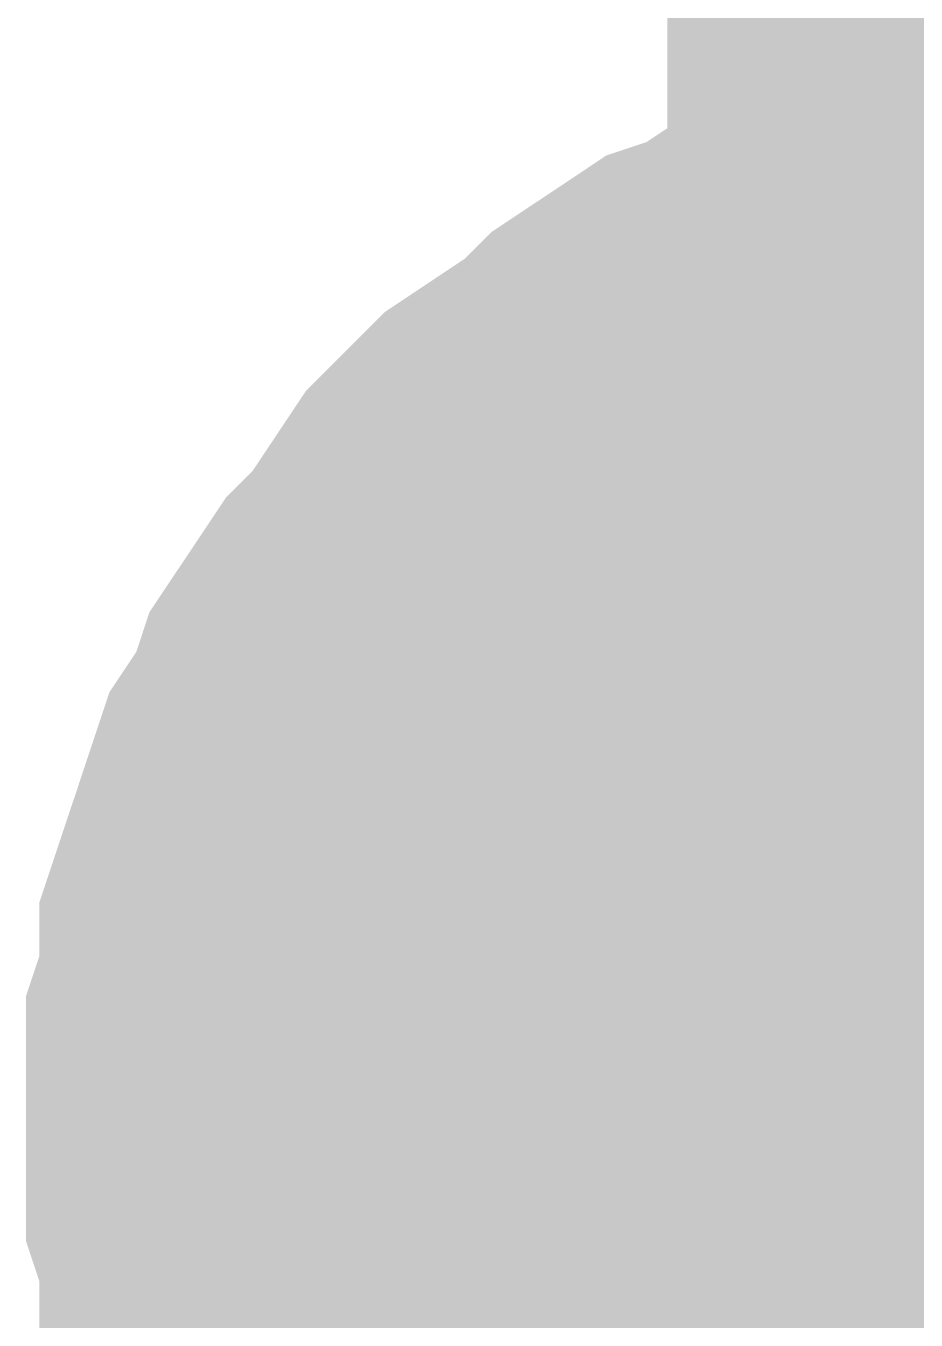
# Model space of a CAD drawing. Header units: inches. Extents: x 0 to 841, y 0 to 594.
# Drawn here: x 96.61 to 97.357, y 364.826 to 365.914 of the extents above; entities that cross this region are included whole.
import ezdxf

# ---------------------------------------------------------------- set-up
doc = ezdxf.new("R2010")
doc.units = ezdxf.units.IN
doc.layers.add('Sheet', color=255, linetype='Continuous')

msp = doc.modelspace()

# ---------------------------------------------------------------- linework, layer by layer
at = {"layer": 'Sheet'}
for points in [[(97.523, 369.9923, 0.7493, 0.7493, 0), (97.523, 364.9951, 0.7493, 0.7493, 0)], [(96.7595, 364.9951, 0.2997, 0.2997, 0), (96.7595, 365.0288, 0.2997, 0.2997, 0), (96.7595, 365.0737, 0.2997, 0.2997, 0), (96.7707, 365.1074, 0.2997, 0.2997, 0), (96.7707, 365.1523, 0.2997, 0.2997, 0), (96.7819, 365.186, 0.2997, 0.2997, 0), (96.7932, 365.2197, 0.2997, 0.2997, 0), (96.8044, 365.2534, 0.2997, 0.2997, 0), (96.8156, 365.2871, 0.2997, 0.2997, 0), (96.8381, 365.3208, 0.2997, 0.2997, 0), (96.8493, 365.3545, 0.2997, 0.2997, 0), (96.8718, 365.3882, 0.2997, 0.2997, 0), (96.8942, 365.4218, 0.2997, 0.2997, 0), (96.9167, 365.4443, 0.2997, 0.2997, 0), (96.9391, 365.478, 0.2997, 0.2997, 0), (96.9616, 365.5117, 0.2997, 0.2997, 0), (96.984, 365.5341, 0.2997, 0.2997, 0), (97.0065, 365.5566, 0.2997, 0.2997, 0), (97.0402, 365.5791, 0.2997, 0.2997, 0), (97.0739, 365.6015, 0.2997, 0.2997, 0), (97.0963, 365.624, 0.2997, 0.2997, 0), (97.13, 365.6464, 0.2997, 0.2997, 0), (97.1637, 365.6689, 0.2997, 0.2997, 0), (97.1974, 365.6801, 0.2997, 0.2997, 0), (97.2311, 365.7026, 0.2997, 0.2997, 0), (97.2648, 365.7138, 0.2997, 0.2997, 0), (97.2985, 365.725, 0.2997, 0.2997, 0), (97.3321, 365.7363, 0.2997, 0.2997, 0), (97.3658, 365.7475, 0.2997, 0.2997, 0), (97.4107, 365.7475, 0.2997, 0.2997, 0), (97.4444, 365.7587, 0.2997, 0.2997, 0), (97.4893, 365.7587, 0.2997, 0.2997, 0), (97.523, 365.7587, 0.2997, 0.2997, 0)], [(96.7595, 364.9951, 0.2997, 0.2997, 0), (96.7595, 365.0288, 0.2997, 0.2997, 0), (96.7595, 365.0737, 0.2997, 0.2997, 0), (96.7707, 365.1074, 0.2997, 0.2997, 0), (96.7707, 365.1523, 0.2997, 0.2997, 0), (96.7819, 365.186, 0.2997, 0.2997, 0), (96.7932, 365.2197, 0.2997, 0.2997, 0), (96.8044, 365.2534, 0.2997, 0.2997, 0), (96.8156, 365.2871, 0.2997, 0.2997, 0), (96.8381, 365.3208, 0.2997, 0.2997, 0), (96.8493, 365.3545, 0.2997, 0.2997, 0), (96.8718, 365.3882, 0.2997, 0.2997, 0), (96.8942, 365.4218, 0.2997, 0.2997, 0), (96.9167, 365.4443, 0.2997, 0.2997, 0), (96.9391, 365.478, 0.2997, 0.2997, 0), (96.9616, 365.5117, 0.2997, 0.2997, 0), (96.984, 365.5341, 0.2997, 0.2997, 0), (97.0065, 365.5566, 0.2997, 0.2997, 0), (97.0402, 365.5791, 0.2997, 0.2997, 0), (97.0739, 365.6015, 0.2997, 0.2997, 0), (97.0963, 365.624, 0.2997, 0.2997, 0), (97.13, 365.6464, 0.2997, 0.2997, 0), (97.1637, 365.6689, 0.2997, 0.2997, 0), (97.1974, 365.6801, 0.2997, 0.2997, 0), (97.2311, 365.7026, 0.2997, 0.2997, 0), (97.2648, 365.7138, 0.2997, 0.2997, 0), (97.2985, 365.725, 0.2997, 0.2997, 0), (97.3321, 365.7363, 0.2997, 0.2997, 0), (97.3658, 365.7475, 0.2997, 0.2997, 0), (97.4107, 365.7475, 0.2997, 0.2997, 0), (97.4444, 365.7587, 0.2997, 0.2997, 0), (97.4893, 365.7587, 0.2997, 0.2997, 0), (97.523, 365.7587, 0.2997, 0.2997, 0)], [(96.7595, 364.9951, 0.2997, 0.2997, 0), (96.7595, 365.0288, 0.2997, 0.2997, 0), (96.7595, 365.0737, 0.2997, 0.2997, 0), (96.7707, 365.1074, 0.2997, 0.2997, 0), (96.7707, 365.1523, 0.2997, 0.2997, 0), (96.7819, 365.186, 0.2997, 0.2997, 0), (96.7932, 365.2197, 0.2997, 0.2997, 0), (96.8044, 365.2534, 0.2997, 0.2997, 0), (96.8156, 365.2871, 0.2997, 0.2997, 0), (96.8381, 365.3208, 0.2997, 0.2997, 0), (96.8493, 365.3545, 0.2997, 0.2997, 0), (96.8718, 365.3882, 0.2997, 0.2997, 0), (96.8942, 365.4218, 0.2997, 0.2997, 0), (96.9167, 365.4443, 0.2997, 0.2997, 0), (96.9391, 365.478, 0.2997, 0.2997, 0), (96.9616, 365.5117, 0.2997, 0.2997, 0), (96.984, 365.5341, 0.2997, 0.2997, 0), (97.0065, 365.5566, 0.2997, 0.2997, 0), (97.0402, 365.5791, 0.2997, 0.2997, 0), (97.0739, 365.6015, 0.2997, 0.2997, 0), (97.0963, 365.624, 0.2997, 0.2997, 0), (97.13, 365.6464, 0.2997, 0.2997, 0), (97.1637, 365.6689, 0.2997, 0.2997, 0), (97.1974, 365.6801, 0.2997, 0.2997, 0), (97.2311, 365.7026, 0.2997, 0.2997, 0), (97.2648, 365.7138, 0.2997, 0.2997, 0), (97.2985, 365.725, 0.2997, 0.2997, 0), (97.3321, 365.7363, 0.2997, 0.2997, 0), (97.3658, 365.7475, 0.2997, 0.2997, 0), (97.4107, 365.7475, 0.2997, 0.2997, 0), (97.4444, 365.7587, 0.2997, 0.2997, 0), (97.4893, 365.7587, 0.2997, 0.2997, 0), (97.523, 365.7587, 0.2997, 0.2997, 0)], [(96.7595, 364.9951, 0.2997, 0.2997, 0), (96.7595, 365.0288, 0.2997, 0.2997, 0), (96.7595, 365.0737, 0.2997, 0.2997, 0), (96.7707, 365.1074, 0.2997, 0.2997, 0), (96.7707, 365.1523, 0.2997, 0.2997, 0), (96.7819, 365.186, 0.2997, 0.2997, 0), (96.7932, 365.2197, 0.2997, 0.2997, 0), (96.8044, 365.2534, 0.2997, 0.2997, 0), (96.8156, 365.2871, 0.2997, 0.2997, 0), (96.8381, 365.3208, 0.2997, 0.2997, 0), (96.8493, 365.3545, 0.2997, 0.2997, 0), (96.8718, 365.3882, 0.2997, 0.2997, 0), (96.8942, 365.4218, 0.2997, 0.2997, 0), (96.9167, 365.4443, 0.2997, 0.2997, 0), (96.9391, 365.478, 0.2997, 0.2997, 0), (96.9616, 365.5117, 0.2997, 0.2997, 0), (96.984, 365.5341, 0.2997, 0.2997, 0), (97.0065, 365.5566, 0.2997, 0.2997, 0), (97.0402, 365.5791, 0.2997, 0.2997, 0), (97.0739, 365.6015, 0.2997, 0.2997, 0), (97.0963, 365.624, 0.2997, 0.2997, 0), (97.13, 365.6464, 0.2997, 0.2997, 0), (97.1637, 365.6689, 0.2997, 0.2997, 0), (97.1974, 365.6801, 0.2997, 0.2997, 0), (97.2311, 365.7026, 0.2997, 0.2997, 0), (97.2648, 365.7138, 0.2997, 0.2997, 0), (97.2985, 365.725, 0.2997, 0.2997, 0), (97.3321, 365.7363, 0.2997, 0.2997, 0), (97.3658, 365.7475, 0.2997, 0.2997, 0), (97.4107, 365.7475, 0.2997, 0.2997, 0), (97.4444, 365.7587, 0.2997, 0.2997, 0), (97.4893, 365.7587, 0.2997, 0.2997, 0), (97.523, 365.7587, 0.2997, 0.2997, 0)], [(96.7595, 364.9951, 0.2997, 0.2997, 0), (96.7595, 365.0288, 0.2997, 0.2997, 0), (96.7595, 365.0737, 0.2997, 0.2997, 0), (96.7707, 365.1074, 0.2997, 0.2997, 0), (96.7707, 365.1523, 0.2997, 0.2997, 0), (96.7819, 365.186, 0.2997, 0.2997, 0), (96.7932, 365.2197, 0.2997, 0.2997, 0), (96.8044, 365.2534, 0.2997, 0.2997, 0), (96.8156, 365.2871, 0.2997, 0.2997, 0), (96.8381, 365.3208, 0.2997, 0.2997, 0), (96.8493, 365.3545, 0.2997, 0.2997, 0), (96.8718, 365.3882, 0.2997, 0.2997, 0), (96.8942, 365.4218, 0.2997, 0.2997, 0), (96.9167, 365.4443, 0.2997, 0.2997, 0), (96.9391, 365.478, 0.2997, 0.2997, 0), (96.9616, 365.5117, 0.2997, 0.2997, 0), (96.984, 365.5341, 0.2997, 0.2997, 0), (97.0065, 365.5566, 0.2997, 0.2997, 0), (97.0402, 365.5791, 0.2997, 0.2997, 0), (97.0739, 365.6015, 0.2997, 0.2997, 0), (97.0963, 365.624, 0.2997, 0.2997, 0), (97.13, 365.6464, 0.2997, 0.2997, 0), (97.1637, 365.6689, 0.2997, 0.2997, 0), (97.1974, 365.6801, 0.2997, 0.2997, 0), (97.2311, 365.7026, 0.2997, 0.2997, 0), (97.2648, 365.7138, 0.2997, 0.2997, 0), (97.2985, 365.725, 0.2997, 0.2997, 0), (97.3321, 365.7363, 0.2997, 0.2997, 0), (97.3658, 365.7475, 0.2997, 0.2997, 0), (97.4107, 365.7475, 0.2997, 0.2997, 0), (97.4444, 365.7587, 0.2997, 0.2997, 0), (97.4893, 365.7587, 0.2997, 0.2997, 0), (97.523, 365.7587, 0.2997, 0.2997, 0)], [(96.7595, 364.9951, 0.0991, 0.0991, 0), (96.7595, 365.0288, 0.0991, 0.0991, 0), (96.7595, 365.0737, 0.0991, 0.0991, 0), (96.7707, 365.1074, 0.0991, 0.0991, 0), (96.7707, 365.1523, 0.0991, 0.0991, 0), (96.7819, 365.186, 0.0991, 0.0991, 0), (96.7932, 365.2197, 0.0991, 0.0991, 0), (96.8044, 365.2534, 0.0991, 0.0991, 0), (96.8156, 365.2871, 0.0991, 0.0991, 0), (96.8381, 365.3208, 0.0991, 0.0991, 0), (96.8493, 365.3545, 0.0991, 0.0991, 0), (96.8718, 365.3882, 0.0991, 0.0991, 0), (96.8942, 365.4218, 0.0991, 0.0991, 0), (96.9167, 365.4443, 0.0991, 0.0991, 0), (96.9391, 365.478, 0.0991, 0.0991, 0), (96.9616, 365.5117, 0.0991, 0.0991, 0), (96.984, 365.5341, 0.0991, 0.0991, 0), (97.0065, 365.5566, 0.0991, 0.0991, 0), (97.0402, 365.5791, 0.0991, 0.0991, 0), (97.0739, 365.6015, 0.0991, 0.0991, 0), (97.0963, 365.624, 0.0991, 0.0991, 0), (97.13, 365.6464, 0.0991, 0.0991, 0), (97.1637, 365.6689, 0.0991, 0.0991, 0), (97.1974, 365.6801, 0.0991, 0.0991, 0), (97.2311, 365.7026, 0.0991, 0.0991, 0), (97.2648, 365.7138, 0.0991, 0.0991, 0), (97.2985, 365.725, 0.0991, 0.0991, 0), (97.3321, 365.7363, 0.0991, 0.0991, 0), (97.3658, 365.7475, 0.0991, 0.0991, 0), (97.4107, 365.7475, 0.0991, 0.0991, 0)], [(96.7595, 364.9951, 0.0991, 0.0991, 0), (96.7595, 365.0288, 0.0991, 0.0991, 0), (96.7595, 365.0737, 0.0991, 0.0991, 0), (96.7707, 365.1074, 0.0991, 0.0991, 0), (96.7707, 365.1523, 0.0991, 0.0991, 0), (96.7819, 365.186, 0.0991, 0.0991, 0), (96.7932, 365.2197, 0.0991, 0.0991, 0), (96.8044, 365.2534, 0.0991, 0.0991, 0), (96.8156, 365.2871, 0.0991, 0.0991, 0), (96.8381, 365.3208, 0.0991, 0.0991, 0), (96.8493, 365.3545, 0.0991, 0.0991, 0), (96.8718, 365.3882, 0.0991, 0.0991, 0), (96.8942, 365.4218, 0.0991, 0.0991, 0), (96.9167, 365.4443, 0.0991, 0.0991, 0), (96.9391, 365.478, 0.0991, 0.0991, 0), (96.9616, 365.5117, 0.0991, 0.0991, 0), (96.984, 365.5341, 0.0991, 0.0991, 0), (97.0065, 365.5566, 0.0991, 0.0991, 0), (97.0402, 365.5791, 0.0991, 0.0991, 0), (97.0739, 365.6015, 0.0991, 0.0991, 0), (97.0963, 365.624, 0.0991, 0.0991, 0), (97.13, 365.6464, 0.0991, 0.0991, 0), (97.1637, 365.6689, 0.0991, 0.0991, 0), (97.1974, 365.6801, 0.0991, 0.0991, 0), (97.2311, 365.7026, 0.0991, 0.0991, 0), (97.2648, 365.7138, 0.0991, 0.0991, 0), (97.2985, 365.725, 0.0991, 0.0991, 0), (97.3321, 365.7363, 0.0991, 0.0991, 0), (97.3658, 365.7475, 0.0991, 0.0991, 0), (97.4107, 365.7475, 0.0991, 0.0991, 0)], [(96.7595, 364.9951, 0.0991, 0.0991, 0), (96.7595, 365.0288, 0.0991, 0.0991, 0), (96.7595, 365.0737, 0.0991, 0.0991, 0), (96.7707, 365.1074, 0.0991, 0.0991, 0), (96.7707, 365.1523, 0.0991, 0.0991, 0), (96.7819, 365.186, 0.0991, 0.0991, 0), (96.7932, 365.2197, 0.0991, 0.0991, 0), (96.8044, 365.2534, 0.0991, 0.0991, 0), (96.8156, 365.2871, 0.0991, 0.0991, 0), (96.8381, 365.3208, 0.0991, 0.0991, 0), (96.8493, 365.3545, 0.0991, 0.0991, 0), (96.8718, 365.3882, 0.0991, 0.0991, 0), (96.8942, 365.4218, 0.0991, 0.0991, 0), (96.9167, 365.4443, 0.0991, 0.0991, 0), (96.9391, 365.478, 0.0991, 0.0991, 0), (96.9616, 365.5117, 0.0991, 0.0991, 0), (96.984, 365.5341, 0.0991, 0.0991, 0), (97.0065, 365.5566, 0.0991, 0.0991, 0), (97.0402, 365.5791, 0.0991, 0.0991, 0), (97.0739, 365.6015, 0.0991, 0.0991, 0), (97.0963, 365.624, 0.0991, 0.0991, 0), (97.13, 365.6464, 0.0991, 0.0991, 0), (97.1637, 365.6689, 0.0991, 0.0991, 0), (97.1974, 365.6801, 0.0991, 0.0991, 0), (97.2311, 365.7026, 0.0991, 0.0991, 0), (97.2648, 365.7138, 0.0991, 0.0991, 0), (97.2985, 365.725, 0.0991, 0.0991, 0), (97.3321, 365.7363, 0.0991, 0.0991, 0), (97.3658, 365.7475, 0.0991, 0.0991, 0), (97.4107, 365.7475, 0.0991, 0.0991, 0)], [(96.7595, 364.9951, 0.0991, 0.0991, 0), (96.7595, 365.0288, 0.0991, 0.0991, 0), (96.7595, 365.0737, 0.0991, 0.0991, 0), (96.7707, 365.1074, 0.0991, 0.0991, 0), (96.7707, 365.1523, 0.0991, 0.0991, 0), (96.7819, 365.186, 0.0991, 0.0991, 0), (96.7932, 365.2197, 0.0991, 0.0991, 0), (96.8044, 365.2534, 0.0991, 0.0991, 0), (96.8156, 365.2871, 0.0991, 0.0991, 0), (96.8381, 365.3208, 0.0991, 0.0991, 0), (96.8493, 365.3545, 0.0991, 0.0991, 0), (96.8718, 365.3882, 0.0991, 0.0991, 0), (96.8942, 365.4218, 0.0991, 0.0991, 0), (96.9167, 365.4443, 0.0991, 0.0991, 0), (96.9391, 365.478, 0.0991, 0.0991, 0), (96.9616, 365.5117, 0.0991, 0.0991, 0), (96.984, 365.5341, 0.0991, 0.0991, 0), (97.0065, 365.5566, 0.0991, 0.0991, 0), (97.0402, 365.5791, 0.0991, 0.0991, 0), (97.0739, 365.6015, 0.0991, 0.0991, 0), (97.0963, 365.624, 0.0991, 0.0991, 0), (97.13, 365.6464, 0.0991, 0.0991, 0), (97.1637, 365.6689, 0.0991, 0.0991, 0), (97.1974, 365.6801, 0.0991, 0.0991, 0), (97.2311, 365.7026, 0.0991, 0.0991, 0), (97.2648, 365.7138, 0.0991, 0.0991, 0), (97.2985, 365.725, 0.0991, 0.0991, 0), (97.3321, 365.7363, 0.0991, 0.0991, 0), (97.3658, 365.7475, 0.0991, 0.0991, 0), (97.4107, 365.7475, 0.0991, 0.0991, 0)], [(96.7595, 364.9951, 0.0991, 0.0991, 0), (96.7595, 365.0288, 0.0991, 0.0991, 0), (96.7595, 365.0737, 0.0991, 0.0991, 0), (96.7707, 365.1074, 0.0991, 0.0991, 0), (96.7707, 365.1523, 0.0991, 0.0991, 0), (96.7819, 365.186, 0.0991, 0.0991, 0), (96.7932, 365.2197, 0.0991, 0.0991, 0), (96.8044, 365.2534, 0.0991, 0.0991, 0), (96.8156, 365.2871, 0.0991, 0.0991, 0), (96.8381, 365.3208, 0.0991, 0.0991, 0), (96.8493, 365.3545, 0.0991, 0.0991, 0), (96.8718, 365.3882, 0.0991, 0.0991, 0), (96.8942, 365.4218, 0.0991, 0.0991, 0), (96.9167, 365.4443, 0.0991, 0.0991, 0), (96.9391, 365.478, 0.0991, 0.0991, 0), (96.9616, 365.5117, 0.0991, 0.0991, 0), (96.984, 365.5341, 0.0991, 0.0991, 0), (97.0065, 365.5566, 0.0991, 0.0991, 0), (97.0402, 365.5791, 0.0991, 0.0991, 0), (97.0739, 365.6015, 0.0991, 0.0991, 0), (97.0963, 365.624, 0.0991, 0.0991, 0), (97.13, 365.6464, 0.0991, 0.0991, 0), (97.1637, 365.6689, 0.0991, 0.0991, 0), (97.1974, 365.6801, 0.0991, 0.0991, 0), (97.2311, 365.7026, 0.0991, 0.0991, 0), (97.2648, 365.7138, 0.0991, 0.0991, 0), (97.2985, 365.725, 0.0991, 0.0991, 0), (97.3321, 365.7363, 0.0991, 0.0991, 0), (97.3658, 365.7475, 0.0991, 0.0991, 0), (97.4107, 365.7475, 0.0991, 0.0991, 0)], [(97.0177, 364.9951, 0.2997, 0.2997, 0), (97.0177, 365.0176, 0.2997, 0.2997, 0), (97.0177, 365.0513, 0.2997, 0.2997, 0), (97.029, 365.0737, 0.2997, 0.2997, 0), (97.029, 365.0962, 0.2997, 0.2997, 0), (97.029, 365.1186, 0.2997, 0.2997, 0), (97.0402, 365.1411, 0.2997, 0.2997, 0), (97.0514, 365.1748, 0.2997, 0.2997, 0), (97.0626, 365.1973, 0.2997, 0.2997, 0), (97.0626, 365.2197, 0.2997, 0.2997, 0), (97.0739, 365.2422, 0.2997, 0.2997, 0), (97.0851, 365.2534, 0.2997, 0.2997, 0), (97.1076, 365.2759, 0.2997, 0.2997, 0), (97.1188, 365.2983, 0.2997, 0.2997, 0), (97.13, 365.3208, 0.2997, 0.2997, 0), (97.1525, 365.332, 0.2997, 0.2997, 0), (97.1637, 365.3545, 0.2997, 0.2997, 0), (97.1862, 365.3657, 0.2997, 0.2997, 0), (97.1974, 365.3882, 0.2997, 0.2997, 0), (97.2199, 365.3994, 0.2997, 0.2997, 0), (97.2423, 365.4106, 0.2997, 0.2997, 0), (97.2648, 365.4331, 0.2997, 0.2997, 0), (97.276, 365.4443, 0.2997, 0.2997, 0), (97.2985, 365.4555, 0.2997, 0.2997, 0), (97.3209, 365.4555, 0.2997, 0.2997, 0), (97.3434, 365.4668, 0.2997, 0.2997, 0), (97.3771, 365.478, 0.2997, 0.2997, 0), (97.3995, 365.4892, 0.2997, 0.2997, 0), (97.422, 365.4892, 0.2997, 0.2997, 0), (97.4444, 365.4892, 0.2997, 0.2997, 0), (97.4669, 365.5005, 0.2997, 0.2997, 0), (97.5006, 365.5005, 0.2997, 0.2997, 0), (97.523, 365.5005, 0.2997, 0.2997, 0)], [(97.0177, 364.9951, 0.2997, 0.2997, 0), (97.0177, 365.0176, 0.2997, 0.2997, 0), (97.0177, 365.0513, 0.2997, 0.2997, 0), (97.029, 365.0737, 0.2997, 0.2997, 0), (97.029, 365.0962, 0.2997, 0.2997, 0), (97.029, 365.1186, 0.2997, 0.2997, 0), (97.0402, 365.1411, 0.2997, 0.2997, 0), (97.0514, 365.1748, 0.2997, 0.2997, 0), (97.0626, 365.1973, 0.2997, 0.2997, 0), (97.0626, 365.2197, 0.2997, 0.2997, 0), (97.0739, 365.2422, 0.2997, 0.2997, 0), (97.0851, 365.2534, 0.2997, 0.2997, 0), (97.1076, 365.2759, 0.2997, 0.2997, 0), (97.1188, 365.2983, 0.2997, 0.2997, 0), (97.13, 365.3208, 0.2997, 0.2997, 0), (97.1525, 365.332, 0.2997, 0.2997, 0), (97.1637, 365.3545, 0.2997, 0.2997, 0), (97.1862, 365.3657, 0.2997, 0.2997, 0), (97.1974, 365.3882, 0.2997, 0.2997, 0), (97.2199, 365.3994, 0.2997, 0.2997, 0), (97.2423, 365.4106, 0.2997, 0.2997, 0), (97.2648, 365.4331, 0.2997, 0.2997, 0), (97.276, 365.4443, 0.2997, 0.2997, 0), (97.2985, 365.4555, 0.2997, 0.2997, 0), (97.3209, 365.4555, 0.2997, 0.2997, 0), (97.3434, 365.4668, 0.2997, 0.2997, 0), (97.3771, 365.478, 0.2997, 0.2997, 0), (97.3995, 365.4892, 0.2997, 0.2997, 0), (97.422, 365.4892, 0.2997, 0.2997, 0), (97.4444, 365.4892, 0.2997, 0.2997, 0), (97.4669, 365.5005, 0.2997, 0.2997, 0), (97.5006, 365.5005, 0.2997, 0.2997, 0), (97.523, 365.5005, 0.2997, 0.2997, 0)], [(97.0177, 364.9951, 0.2997, 0.2997, 0), (97.0177, 365.0176, 0.2997, 0.2997, 0), (97.0177, 365.0513, 0.2997, 0.2997, 0), (97.029, 365.0737, 0.2997, 0.2997, 0), (97.029, 365.0962, 0.2997, 0.2997, 0), (97.029, 365.1186, 0.2997, 0.2997, 0), (97.0402, 365.1411, 0.2997, 0.2997, 0), (97.0514, 365.1748, 0.2997, 0.2997, 0), (97.0626, 365.1973, 0.2997, 0.2997, 0), (97.0626, 365.2197, 0.2997, 0.2997, 0), (97.0739, 365.2422, 0.2997, 0.2997, 0), (97.0851, 365.2534, 0.2997, 0.2997, 0), (97.1076, 365.2759, 0.2997, 0.2997, 0), (97.1188, 365.2983, 0.2997, 0.2997, 0), (97.13, 365.3208, 0.2997, 0.2997, 0), (97.1525, 365.332, 0.2997, 0.2997, 0), (97.1637, 365.3545, 0.2997, 0.2997, 0), (97.1862, 365.3657, 0.2997, 0.2997, 0), (97.1974, 365.3882, 0.2997, 0.2997, 0), (97.2199, 365.3994, 0.2997, 0.2997, 0), (97.2423, 365.4106, 0.2997, 0.2997, 0), (97.2648, 365.4331, 0.2997, 0.2997, 0), (97.276, 365.4443, 0.2997, 0.2997, 0), (97.2985, 365.4555, 0.2997, 0.2997, 0), (97.3209, 365.4555, 0.2997, 0.2997, 0), (97.3434, 365.4668, 0.2997, 0.2997, 0), (97.3771, 365.478, 0.2997, 0.2997, 0), (97.3995, 365.4892, 0.2997, 0.2997, 0), (97.422, 365.4892, 0.2997, 0.2997, 0), (97.4444, 365.4892, 0.2997, 0.2997, 0), (97.4669, 365.5005, 0.2997, 0.2997, 0), (97.5006, 365.5005, 0.2997, 0.2997, 0), (97.523, 365.5005, 0.2997, 0.2997, 0)], [(97.0177, 364.9951, 0.0991, 0.0991, 0), (97.0177, 365.0176, 0.0991, 0.0991, 0), (97.0177, 365.0513, 0.0991, 0.0991, 0), (97.029, 365.0737, 0.0991, 0.0991, 0), (97.029, 365.0962, 0.0991, 0.0991, 0), (97.029, 365.1186, 0.0991, 0.0991, 0), (97.0402, 365.1411, 0.0991, 0.0991, 0), (97.0514, 365.1748, 0.0991, 0.0991, 0), (97.0626, 365.1973, 0.0991, 0.0991, 0), (97.0626, 365.2197, 0.0991, 0.0991, 0), (97.0739, 365.2422, 0.0991, 0.0991, 0), (97.0851, 365.2534, 0.0991, 0.0991, 0), (97.1076, 365.2759, 0.0991, 0.0991, 0), (97.1188, 365.2983, 0.0991, 0.0991, 0), (97.13, 365.3208, 0.0991, 0.0991, 0), (97.1525, 365.332, 0.0991, 0.0991, 0), (97.1637, 365.3545, 0.0991, 0.0991, 0), (97.1862, 365.3657, 0.0991, 0.0991, 0), (97.1974, 365.3882, 0.0991, 0.0991, 0), (97.2199, 365.3994, 0.0991, 0.0991, 0), (97.2423, 365.4106, 0.0991, 0.0991, 0), (97.2648, 365.4331, 0.0991, 0.0991, 0), (97.276, 365.4443, 0.0991, 0.0991, 0), (97.2985, 365.4555, 0.0991, 0.0991, 0), (97.3209, 365.4555, 0.0991, 0.0991, 0), (97.3434, 365.4668, 0.0991, 0.0991, 0), (97.3771, 365.478, 0.0991, 0.0991, 0), (97.3995, 365.4892, 0.0991, 0.0991, 0), (97.422, 365.4892, 0.0991, 0.0991, 0)], [(97.0177, 364.9951, 0.0991, 0.0991, 0), (97.0177, 365.0176, 0.0991, 0.0991, 0), (97.0177, 365.0513, 0.0991, 0.0991, 0), (97.029, 365.0737, 0.0991, 0.0991, 0), (97.029, 365.0962, 0.0991, 0.0991, 0), (97.029, 365.1186, 0.0991, 0.0991, 0), (97.0402, 365.1411, 0.0991, 0.0991, 0), (97.0514, 365.1748, 0.0991, 0.0991, 0), (97.0626, 365.1973, 0.0991, 0.0991, 0), (97.0626, 365.2197, 0.0991, 0.0991, 0), (97.0739, 365.2422, 0.0991, 0.0991, 0), (97.0851, 365.2534, 0.0991, 0.0991, 0), (97.1076, 365.2759, 0.0991, 0.0991, 0), (97.1188, 365.2983, 0.0991, 0.0991, 0), (97.13, 365.3208, 0.0991, 0.0991, 0), (97.1525, 365.332, 0.0991, 0.0991, 0), (97.1637, 365.3545, 0.0991, 0.0991, 0), (97.1862, 365.3657, 0.0991, 0.0991, 0), (97.1974, 365.3882, 0.0991, 0.0991, 0), (97.2199, 365.3994, 0.0991, 0.0991, 0), (97.2423, 365.4106, 0.0991, 0.0991, 0), (97.2648, 365.4331, 0.0991, 0.0991, 0), (97.276, 365.4443, 0.0991, 0.0991, 0), (97.2985, 365.4555, 0.0991, 0.0991, 0), (97.3209, 365.4555, 0.0991, 0.0991, 0), (97.3434, 365.4668, 0.0991, 0.0991, 0), (97.3771, 365.478, 0.0991, 0.0991, 0), (97.3995, 365.4892, 0.0991, 0.0991, 0), (97.422, 365.4892, 0.0991, 0.0991, 0)], [(97.0177, 364.9951, 0.0991, 0.0991, 0), (97.0177, 365.0176, 0.0991, 0.0991, 0), (97.0177, 365.0513, 0.0991, 0.0991, 0), (97.029, 365.0737, 0.0991, 0.0991, 0), (97.029, 365.0962, 0.0991, 0.0991, 0), (97.029, 365.1186, 0.0991, 0.0991, 0), (97.0402, 365.1411, 0.0991, 0.0991, 0), (97.0514, 365.1748, 0.0991, 0.0991, 0), (97.0626, 365.1973, 0.0991, 0.0991, 0), (97.0626, 365.2197, 0.0991, 0.0991, 0), (97.0739, 365.2422, 0.0991, 0.0991, 0), (97.0851, 365.2534, 0.0991, 0.0991, 0), (97.1076, 365.2759, 0.0991, 0.0991, 0), (97.1188, 365.2983, 0.0991, 0.0991, 0), (97.13, 365.3208, 0.0991, 0.0991, 0), (97.1525, 365.332, 0.0991, 0.0991, 0), (97.1637, 365.3545, 0.0991, 0.0991, 0), (97.1862, 365.3657, 0.0991, 0.0991, 0), (97.1974, 365.3882, 0.0991, 0.0991, 0), (97.2199, 365.3994, 0.0991, 0.0991, 0), (97.2423, 365.4106, 0.0991, 0.0991, 0), (97.2648, 365.4331, 0.0991, 0.0991, 0), (97.276, 365.4443, 0.0991, 0.0991, 0), (97.2985, 365.4555, 0.0991, 0.0991, 0), (97.3209, 365.4555, 0.0991, 0.0991, 0), (97.3434, 365.4668, 0.0991, 0.0991, 0), (97.3771, 365.478, 0.0991, 0.0991, 0), (97.3995, 365.4892, 0.0991, 0.0991, 0), (97.422, 365.4892, 0.0991, 0.0991, 0)], [(97.523, 359.998, 0.7493, 0.7493, 0), (97.523, 364.9951, 0.7493, 0.7493, 0)], [(97.523, 364.9951, 0.7493, 0.7493, 0), (112.5248, 364.9951, 0.7493, 0.7493, 0), (112.5248, 362.4909, 0.7493, 0.7493, 0)], [(96.8381, 364.6582, 0.2997, 0.2997, 0), (96.8156, 364.6919, 0.2997, 0.2997, 0), (96.8044, 364.7256, 0.2997, 0.2997, 0), (96.7932, 364.7705, 0.2997, 0.2997, 0), (96.7819, 364.8042, 0.2997, 0.2997, 0), (96.7707, 364.8379, 0.2997, 0.2997, 0), (96.7707, 364.8828, 0.2997, 0.2997, 0), (96.7595, 364.9165, 0.2997, 0.2997, 0), (96.7595, 364.9502, 0.2997, 0.2997, 0), (96.7595, 364.9951, 0.2997, 0.2997, 0)], [(96.7595, 364.9951, 0.2997, 0.2997, 0), (96.7595, 364.9951, 0.2997, 0.2997, 0)], [(96.8381, 364.6582, 0.2997, 0.2997, 0), (96.8156, 364.6919, 0.2997, 0.2997, 0), (96.8044, 364.7256, 0.2997, 0.2997, 0), (96.7932, 364.7705, 0.2997, 0.2997, 0), (96.7819, 364.8042, 0.2997, 0.2997, 0), (96.7707, 364.8379, 0.2997, 0.2997, 0), (96.7707, 364.8828, 0.2997, 0.2997, 0), (96.7595, 364.9165, 0.2997, 0.2997, 0), (96.7595, 364.9502, 0.2997, 0.2997, 0), (96.7595, 364.9951, 0.2997, 0.2997, 0)], [(96.7595, 364.9951, 0.2997, 0.2997, 0), (96.7595, 364.9951, 0.2997, 0.2997, 0)], [(96.8381, 364.6582, 0.2997, 0.2997, 0), (96.8156, 364.6919, 0.2997, 0.2997, 0), (96.8044, 364.7256, 0.2997, 0.2997, 0), (96.7932, 364.7705, 0.2997, 0.2997, 0), (96.7819, 364.8042, 0.2997, 0.2997, 0), (96.7707, 364.8379, 0.2997, 0.2997, 0), (96.7707, 364.8828, 0.2997, 0.2997, 0), (96.7595, 364.9165, 0.2997, 0.2997, 0), (96.7595, 364.9502, 0.2997, 0.2997, 0), (96.7595, 364.9951, 0.2997, 0.2997, 0)], [(96.7595, 364.9951, 0.2997, 0.2997, 0), (96.7595, 364.9951, 0.2997, 0.2997, 0)], [(96.8381, 364.6582, 0.2997, 0.2997, 0), (96.8156, 364.6919, 0.2997, 0.2997, 0), (96.8044, 364.7256, 0.2997, 0.2997, 0), (96.7932, 364.7705, 0.2997, 0.2997, 0), (96.7819, 364.8042, 0.2997, 0.2997, 0), (96.7707, 364.8379, 0.2997, 0.2997, 0), (96.7707, 364.8828, 0.2997, 0.2997, 0), (96.7595, 364.9165, 0.2997, 0.2997, 0), (96.7595, 364.9502, 0.2997, 0.2997, 0), (96.7595, 364.9951, 0.2997, 0.2997, 0)], [(96.7595, 364.9951, 0.2997, 0.2997, 0), (96.7595, 364.9951, 0.2997, 0.2997, 0)], [(96.8381, 364.6582, 0.2997, 0.2997, 0), (96.8156, 364.6919, 0.2997, 0.2997, 0), (96.8044, 364.7256, 0.2997, 0.2997, 0), (96.7932, 364.7705, 0.2997, 0.2997, 0), (96.7819, 364.8042, 0.2997, 0.2997, 0), (96.7707, 364.8379, 0.2997, 0.2997, 0), (96.7707, 364.8828, 0.2997, 0.2997, 0), (96.7595, 364.9165, 0.2997, 0.2997, 0), (96.7595, 364.9502, 0.2997, 0.2997, 0), (96.7595, 364.9951, 0.2997, 0.2997, 0)], [(96.7595, 364.9951, 0.2997, 0.2997, 0), (96.7595, 364.9951, 0.2997, 0.2997, 0)], [(97.13, 364.6695, 0.2997, 0.2997, 0), (97.1188, 364.6919, 0.2997, 0.2997, 0), (97.1076, 364.7144, 0.2997, 0.2997, 0), (97.0851, 364.7368, 0.2997, 0.2997, 0), (97.0739, 364.7481, 0.2997, 0.2997, 0), (97.0626, 364.7705, 0.2997, 0.2997, 0), (97.0626, 364.793, 0.2997, 0.2997, 0), (97.0514, 364.8154, 0.2997, 0.2997, 0), (97.0402, 364.8491, 0.2997, 0.2997, 0), (97.029, 364.8716, 0.2997, 0.2997, 0), (97.029, 364.8941, 0.2997, 0.2997, 0), (97.029, 364.9165, 0.2997, 0.2997, 0), (97.0177, 364.939, 0.2997, 0.2997, 0), (97.0177, 364.9727, 0.2997, 0.2997, 0), (97.0177, 364.9951, 0.2997, 0.2997, 0)], [(97.0177, 364.9951, 0.2997, 0.2997, 0), (97.0177, 364.9951, 0.2997, 0.2997, 0)], [(97.13, 364.6695, 0.2997, 0.2997, 0), (97.1188, 364.6919, 0.2997, 0.2997, 0), (97.1076, 364.7144, 0.2997, 0.2997, 0), (97.0851, 364.7368, 0.2997, 0.2997, 0), (97.0739, 364.7481, 0.2997, 0.2997, 0), (97.0626, 364.7705, 0.2997, 0.2997, 0), (97.0626, 364.793, 0.2997, 0.2997, 0), (97.0514, 364.8154, 0.2997, 0.2997, 0), (97.0402, 364.8491, 0.2997, 0.2997, 0), (97.029, 364.8716, 0.2997, 0.2997, 0), (97.029, 364.8941, 0.2997, 0.2997, 0), (97.029, 364.9165, 0.2997, 0.2997, 0), (97.0177, 364.939, 0.2997, 0.2997, 0), (97.0177, 364.9727, 0.2997, 0.2997, 0), (97.0177, 364.9951, 0.2997, 0.2997, 0)], [(97.0177, 364.9951, 0.2997, 0.2997, 0), (97.0177, 364.9951, 0.2997, 0.2997, 0)], [(97.13, 364.6695, 0.2997, 0.2997, 0), (97.1188, 364.6919, 0.2997, 0.2997, 0), (97.1076, 364.7144, 0.2997, 0.2997, 0), (97.0851, 364.7368, 0.2997, 0.2997, 0), (97.0739, 364.7481, 0.2997, 0.2997, 0), (97.0626, 364.7705, 0.2997, 0.2997, 0), (97.0626, 364.793, 0.2997, 0.2997, 0), (97.0514, 364.8154, 0.2997, 0.2997, 0), (97.0402, 364.8491, 0.2997, 0.2997, 0), (97.029, 364.8716, 0.2997, 0.2997, 0), (97.029, 364.8941, 0.2997, 0.2997, 0), (97.029, 364.9165, 0.2997, 0.2997, 0), (97.0177, 364.939, 0.2997, 0.2997, 0), (97.0177, 364.9727, 0.2997, 0.2997, 0), (97.0177, 364.9951, 0.2997, 0.2997, 0)], [(97.0177, 364.9951, 0.2997, 0.2997, 0), (97.0177, 364.9951, 0.2997, 0.2997, 0)], [(96.7932, 364.7705, 0.0991, 0.0991, 0), (96.7819, 364.8042, 0.0991, 0.0991, 0), (96.7707, 364.8379, 0.0991, 0.0991, 0), (96.7707, 364.8828, 0.0991, 0.0991, 0), (96.7595, 364.9165, 0.0991, 0.0991, 0), (96.7595, 364.9502, 0.0991, 0.0991, 0), (96.7595, 364.9951, 0.0991, 0.0991, 0)], [(96.7595, 364.9951, 0.0991, 0.0991, 0), (96.7595, 364.9951, 0.0991, 0.0991, 0)], [(96.7932, 364.7705, 0.0991, 0.0991, 0), (96.7819, 364.8042, 0.0991, 0.0991, 0), (96.7707, 364.8379, 0.0991, 0.0991, 0), (96.7707, 364.8828, 0.0991, 0.0991, 0), (96.7595, 364.9165, 0.0991, 0.0991, 0), (96.7595, 364.9502, 0.0991, 0.0991, 0), (96.7595, 364.9951, 0.0991, 0.0991, 0)], [(96.7595, 364.9951, 0.0991, 0.0991, 0), (96.7595, 364.9951, 0.0991, 0.0991, 0)], [(96.7932, 364.7705, 0.0991, 0.0991, 0), (96.7819, 364.8042, 0.0991, 0.0991, 0), (96.7707, 364.8379, 0.0991, 0.0991, 0), (96.7707, 364.8828, 0.0991, 0.0991, 0), (96.7595, 364.9165, 0.0991, 0.0991, 0), (96.7595, 364.9502, 0.0991, 0.0991, 0), (96.7595, 364.9951, 0.0991, 0.0991, 0)], [(96.7595, 364.9951, 0.0991, 0.0991, 0), (96.7595, 364.9951, 0.0991, 0.0991, 0)], [(96.7932, 364.7705, 0.0991, 0.0991, 0), (96.7819, 364.8042, 0.0991, 0.0991, 0), (96.7707, 364.8379, 0.0991, 0.0991, 0), (96.7707, 364.8828, 0.0991, 0.0991, 0), (96.7595, 364.9165, 0.0991, 0.0991, 0), (96.7595, 364.9502, 0.0991, 0.0991, 0), (96.7595, 364.9951, 0.0991, 0.0991, 0)], [(96.7595, 364.9951, 0.0991, 0.0991, 0), (96.7595, 364.9951, 0.0991, 0.0991, 0)], [(96.7932, 364.7705, 0.0991, 0.0991, 0), (96.7819, 364.8042, 0.0991, 0.0991, 0), (96.7707, 364.8379, 0.0991, 0.0991, 0), (96.7707, 364.8828, 0.0991, 0.0991, 0), (96.7595, 364.9165, 0.0991, 0.0991, 0), (96.7595, 364.9502, 0.0991, 0.0991, 0), (96.7595, 364.9951, 0.0991, 0.0991, 0)], [(96.7595, 364.9951, 0.0991, 0.0991, 0), (96.7595, 364.9951, 0.0991, 0.0991, 0)], [(97.0626, 364.7705, 0.0991, 0.0991, 0), (97.0626, 364.793, 0.0991, 0.0991, 0), (97.0514, 364.8154, 0.0991, 0.0991, 0), (97.0402, 364.8491, 0.0991, 0.0991, 0), (97.029, 364.8716, 0.0991, 0.0991, 0), (97.029, 364.8941, 0.0991, 0.0991, 0), (97.029, 364.9165, 0.0991, 0.0991, 0), (97.0177, 364.939, 0.0991, 0.0991, 0), (97.0177, 364.9727, 0.0991, 0.0991, 0), (97.0177, 364.9951, 0.0991, 0.0991, 0)], [(97.0177, 364.9951, 0.0991, 0.0991, 0), (97.0177, 364.9951, 0.0991, 0.0991, 0)], [(97.0626, 364.7705, 0.0991, 0.0991, 0), (97.0626, 364.793, 0.0991, 0.0991, 0), (97.0514, 364.8154, 0.0991, 0.0991, 0), (97.0402, 364.8491, 0.0991, 0.0991, 0), (97.029, 364.8716, 0.0991, 0.0991, 0), (97.029, 364.8941, 0.0991, 0.0991, 0), (97.029, 364.9165, 0.0991, 0.0991, 0), (97.0177, 364.939, 0.0991, 0.0991, 0), (97.0177, 364.9727, 0.0991, 0.0991, 0), (97.0177, 364.9951, 0.0991, 0.0991, 0)], [(97.0177, 364.9951, 0.0991, 0.0991, 0), (97.0177, 364.9951, 0.0991, 0.0991, 0)], [(97.0626, 364.7705, 0.0991, 0.0991, 0), (97.0626, 364.793, 0.0991, 0.0991, 0), (97.0514, 364.8154, 0.0991, 0.0991, 0), (97.0402, 364.8491, 0.0991, 0.0991, 0), (97.029, 364.8716, 0.0991, 0.0991, 0), (97.029, 364.8941, 0.0991, 0.0991, 0), (97.029, 364.9165, 0.0991, 0.0991, 0), (97.0177, 364.939, 0.0991, 0.0991, 0), (97.0177, 364.9727, 0.0991, 0.0991, 0), (97.0177, 364.9951, 0.0991, 0.0991, 0)], [(97.0177, 364.9951, 0.0991, 0.0991, 0), (97.0177, 364.9951, 0.0991, 0.0991, 0)]]:
    msp.add_lwpolyline(points, format="xyseb", dxfattribs=at)
msp.add_lwpolyline([(97.246, 365, 0.508, 0.508, 1), (97.754, 365, 0.508, 0.508, 1)], format="xyseb", close=True, dxfattribs=at)

doc.saveas('drawing.dxf')
